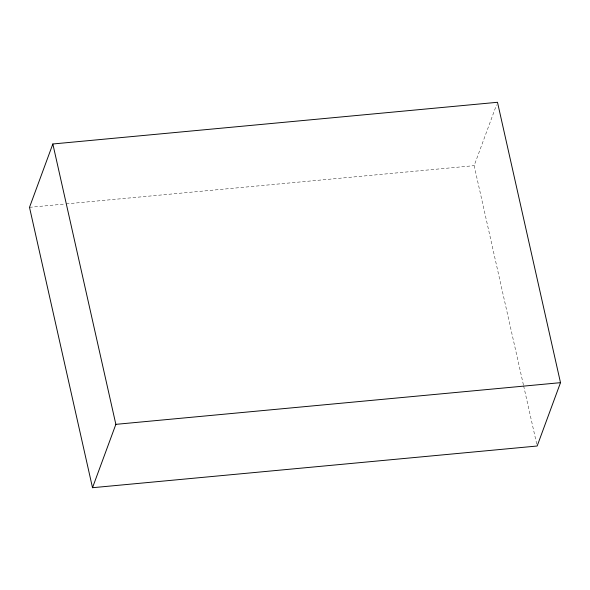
<?xml version="1.0" encoding="UTF-8"?>
<svg xmlns="http://www.w3.org/2000/svg" width="590" height="590" viewBox="0 0 590 590"><rect width="100%" height="100%" fill="white"/><g stroke="black" fill="none" stroke-linecap="round" stroke-linejoin="round"><path stroke-width="0.44" stroke-dasharray="2.95 2.21" d="M523.426 384.916L474.146 165.65L496.544 104.858M29.5 207.333L65.254 203.985M66.169 203.897L474.146 165.65M523.625 385.808L536.753 444.226"/><path stroke-width="0.89" d="M52.842 143.982L29.5 207.333L92.512 487.709L537.158 446.018L560.5 382.667L497.488 102.291L52.842 143.982L115.854 424.35L92.512 487.709M115.854 424.35L560.5 382.667"/></g></svg>
